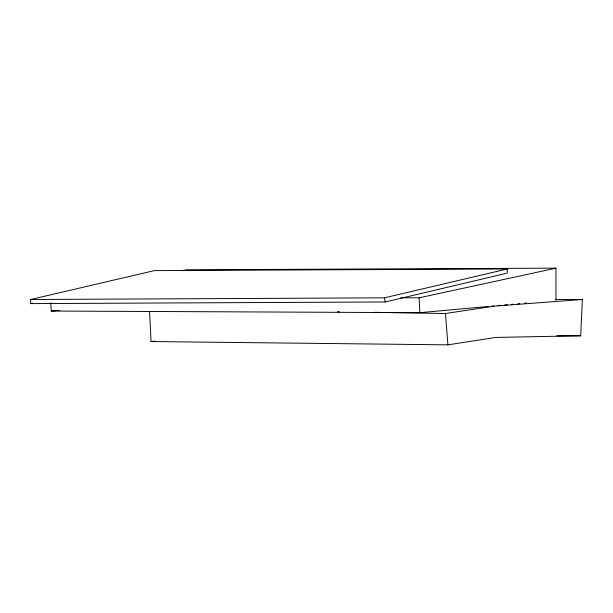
<?xml version="1.0" encoding="UTF-8"?>
<svg xmlns="http://www.w3.org/2000/svg" width="613" height="613" viewBox="0 0 613 613"><rect width="100%" height="100%" fill="white"/><g stroke="black" fill="none" stroke-linecap="round" stroke-linejoin="round"><path stroke-width="0.92" d="M149.541 311.389L151.051 341.548L447.927 344.843L495.764 337.426L580.703 335.778L582.35 299.489L555.547 299.489M507.303 273.099L507.303 268.977L154.346 270.624L30.65 299.489L30.65 303.611L385.255 301.964L506.376 273.321M30.65 299.489L384.428 297.841L507.303 268.977M30.65 303.611L32.512 303.182M400.871 297.757L419.07 297.841L555.96 268.157L555.96 300.316M181.816 270.708L186.513 269.804L555.96 268.157M374.788 312.331L445.459 313.511L494.936 306.086L582.35 299.489M151.051 341.548L154.805 341.096M50.802 302.684L51.27 311.036L419.89 312.684L488.4 306.454M491.258 306.194L494.109 305.941M497.917 305.588L500.775 305.335M504.576 304.983L507.434 304.73M511.242 304.377L513.142 304.209M517.901 303.772L519.801 303.604M524.559 303.167L526.46 302.998M51.27 311.036L59.829 310.462M556.773 335.778L580.703 335.778M337.541 311.703L339.449 311.741M384.428 297.841L385.255 301.964M445.459 313.511L447.927 344.843M419.07 297.841L419.89 312.684"/></g></svg>
